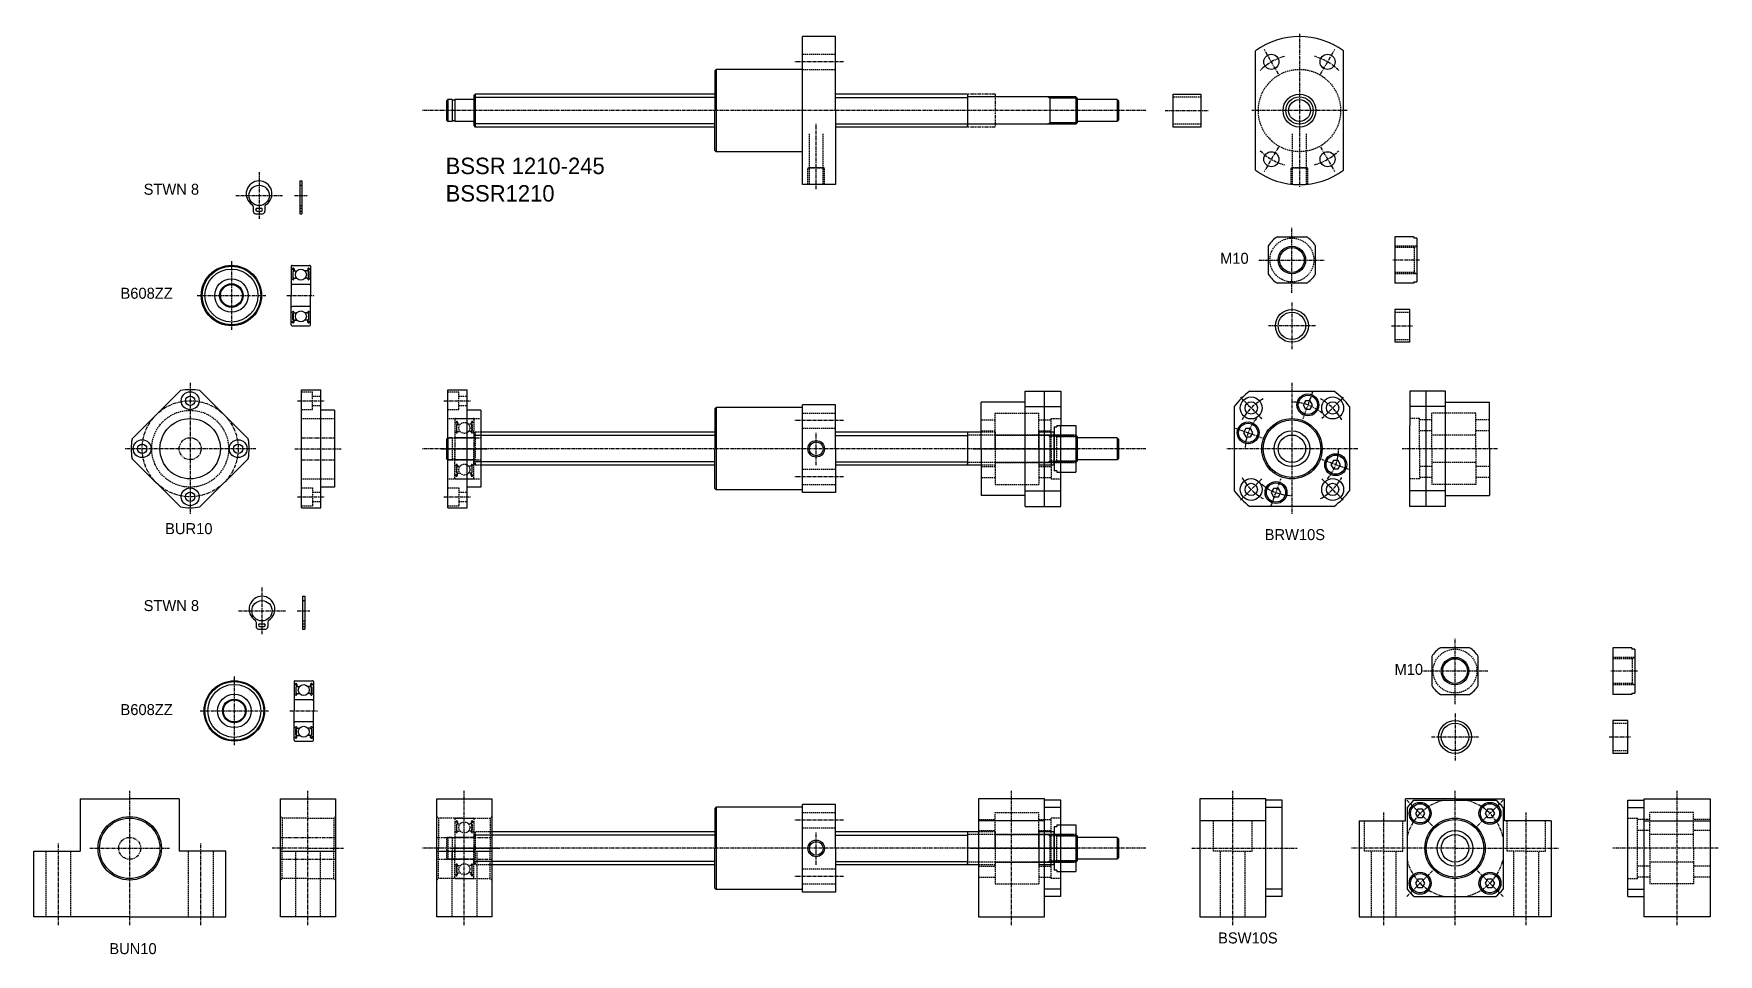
# Model space of a CAD drawing. Extents: x -131 to 484, y -252 to 84.
import ezdxf

# ---------------------------------------------------------------- set-up
doc = ezdxf.new("R2010")
doc.units = 0
for name, pattern in [('CENTER', [2, 1.25, -0.25, 0.25, -0.25]), ('DASHED', [0.75, 0.5, -0.25]), ('PHANTOM', [2.5, 1.25, -0.25, 0.25, -0.25, 0.25, -0.25])]:
    doc.linetypes.add(name, pattern=pattern)
doc.layers.get('0').update_dxf_attribs({"linetype": 'CONTINUOUS'})
doc.layers.add('CENTER', color=1, linetype='CENTER')

# ---------------------------------------------------------------- blocks, each defined once
blk = doc.blocks.new('BSSR1210')
at = {"color": 7, "linetype": 'CONTINUOUS'}
for p, q in [((-12, -27), (-12, 27)), ((0, 27), (-12, 27)), ((0, 0), (0, 27)), ((-43.5, 15), (-44, 14.5)), ((-44, 14.5), (-44, 0)), ((-12, 15), (-43.5, 15)), ((-43.5, 15), (-43.5, -15)), ((-141.3, 4), (-141.8, 3.5)), ((-141.8, 3.5), (-141.8, -3.5)), ((-141.3, 4), (-141.3, -4)), ((-139.7, 4), (-141.3, 4)), ((-139.7, 4), (-139.7, -4)), ((-138.8, 3.8), (-139.7, 3.8)), ((-138.8, 4), (-138.8, -4)), ((-131.99, 4), (-138.8, 4)), ((-131.8, 5.5), (-131.3, 6)), ((-131.8, 5.5), (-131.8, -5.5)), ((-78.8, 6), (-131.3, 6)), ((-131.3, 6), (-131.3, -6)), ((-44, 6), (-78.8, 6)), ((-44, -14.5), (-44, 0)), ((48.2, 6), (0, 6)), ((0, 0), (0, -27)), ((48.2, 6), (48.2, -6)), ((87.7, 5), (48.39, 5)), ((86.7, 5), (71.44, 5)), ((78.2, 5), (78.2, -5)), ((87.7, 5), (87.7, -5)), ((88.2, 4.5), (87.7, 5)), ((88.2, 4.5), (88.2, -4.5)), ((102.7, 4), (88.2, 4)), ((102.7, 4), (102.7, -4)), ((103.2, 3.5), (102.7, 4)), ((103.2, 3.5), (103.2, -3.5)), ((-141.3, -4), (-141.8, -3.5)), ((-139.7, -4), (-141.3, -4)), ((-138.8, -3.8), (-139.7, -3.8)), ((-132, -4), (-138.8, -4)), ((-131.8, -5.5), (-131.3, -6)), ((-78.8, -6), (-131.3, -6)), ((-44, -6), (-78.8, -6)), ((48.2, -6), (0, -6)), ((87.7, -5), (48.4, -5)), ((86.7, -5), (71.44, -5)), ((88.2, -4.5), (87.7, -5)), ((102.7, -4), (88.2, -4)), ((103.2, -3.5), (102.7, -4)), ((-43.5, -15), (-44, -14.5)), ((-12, -15), (-43.5, -15)), ((0, -27), (-12, -27))]:
    blk.add_line(p, q, dxfattribs=at)
at = {"color": 3, "linetype": 'DASHED'}
for p, q in [((-12, 20.5), (0, 20.5)), ((-12, 15), (0, 15)), ((-9.5, -27), (-9.5, -8.5)), ((-4.5, -27), (-4.5, -8.5)), ((-10, -21), (-9.5, -20.71)), ((-10, -27), (-10, -21)), ((-4, -21), (-10, -21)), ((-9.5, -20.71), (-4.5, -20.71)), ((-4, -21), (-4.5, -20.71)), ((-4, -27), (-4, -21))]:
    blk.add_line(p, q, dxfattribs=at)
at = {"color": 3, "linetype": 'CONTINUOUS'}
for p, q in [((-44, 4.8), (-131.8, 4.8)), ((0, 4.8), (48.2, 4.8)), ((78.2, 4.5), (77.33, 5)), ((88.2, 4.5), (78.2, 4.5)), ((-44, -4.8), (-131.8, -4.8)), ((0, -4.8), (48.2, -4.8)), ((77.33, -5), (78.2, -4.5)), ((88.2, -4.5), (78.2, -4.5))]:
    blk.add_line(p, q, dxfattribs=at)
at = {"color": 3, "linetype": 'PHANTOM'}
for p, q in [((58.2, 6), (48.2, 6)), ((58.2, 6), (58.2, -6)), ((58.2, -6), (48.2, -6))]:
    blk.add_line(p, q, dxfattribs=at)
at = {"color": 7, "linetype": 'CONTINUOUS'}
for centre, start, end in [((-132, 4.2), 270, 0), ((48.4, 5.2), 180, 270), ((-132, -4.2), 0, 90), ((48.4, -5.2), 90, 180)]:
    blk.add_arc(centre, 0.2, start, end, dxfattribs=at)
blk.add_point((48.2, -5.5), dxfattribs=at)
at = {"layer": 'CENTER', "color": 1, "linetype": 'CENTER'}
for p, q in [((3, 17.75), (-15, 17.75)), ((113.2, 0), (-150.8, 0)), ((-7, -28.61), (-7, -4.85))]:
    blk.add_line(p, q, dxfattribs=at)
blk = doc.blocks.new('BUN10-H')
at = {"color": 7, "linetype": 'CONTINUOUS'}
for p, q in [((-18, 0), (0, 0)), ((-18, 0), (-18, -19)), ((18, 0), (0, 0)), ((18, 0), (18, -19)), ((-35, -43), (-35, -19)), ((35, -43), (35, -19)), ((0, -43), (-35, -43)), ((0, -43), (35, -43))]:
    blk.add_line(p, q, dxfattribs=at)
at = {"color": 3, "linetype": 'DASHED'}
for p, q in [((-30.5, -43), (-30.5, -19)), ((-21.5, -43), (-21.5, -19)), ((21.5, -43), (21.5, -19)), ((30.5, -43), (30.5, -19))]:
    blk.add_line(p, q, dxfattribs=at)
at = {"color": 7, "linetype": 'CONTINUOUS'}
for points in [[(-35, -19), (-18, -19)], [(35, -19), (18, -19)]]:
    blk.add_lwpolyline(points, dxfattribs=at)
for radius in [11.55, 11]:
    blk.add_circle((0, -18), radius, dxfattribs=at)
at = {"color": 3, "linetype": 'PHANTOM'}
blk.add_circle((0, -18), 4, dxfattribs=at)
at = {"layer": 'CENTER', "color": 1, "linetype": 'CENTER'}
for p, q in [((0, -46), (0, 3)), ((-26, -46), (-26, -16)), ((-14.55, -18), (14.55, -18)), ((26, -46), (26, -16))]:
    blk.add_line(p, q, dxfattribs=at)
blk = doc.blocks.new('BUN10-V')
at = {"color": 7, "linetype": 'CONTINUOUS'}
for p, q in [((-20, -25), (-20, 18)), ((-20, 18), (0, 18)), ((0, 18), (0, -25)), ((-20, -1), (0, -1)), ((0, -25), (-20, -25))]:
    blk.add_line(p, q, dxfattribs=at)
at = {"color": 3, "linetype": 'DASHED'}
for p, q in [((-20, 11.55), (-19.45, 11)), ((-19.45, 11), (-19.45, 0)), ((-10, 11), (-19.45, 11)), ((-10, 11), (-0.55, 11)), ((0, 11.55), (-0.55, 11)), ((-0.55, 11), (-0.55, 0)), ((-19.45, -11), (-19.45, 0)), ((-0.55, -11), (-0.55, 0)), ((-14.5, -1), (-14.5, -25)), ((-5.5, -1), (-5.5, -25)), ((-20, -11.55), (-19.45, -11)), ((-10, -11), (-19.45, -11)), ((-10, -11), (-0.55, -11)), ((0, -11.55), (-0.55, -11))]:
    blk.add_line(p, q, dxfattribs=at)
at = {"color": 3, "linetype": 'PHANTOM'}
for p, q in [((-20, 4), (0, 4)), ((-20, -4), (0, -4))]:
    blk.add_line(p, q, dxfattribs=at)
at = {"layer": 'CENTER', "color": 1, "linetype": 'CENTER'}
for p, q in [((-10, -28), (-10, 21)), ((-10, 0), (-23, 0)), ((-10, 0), (3, 0))]:
    blk.add_line(p, q, dxfattribs=at)
blk = doc.blocks.new('BUR10-H')
at = {"color": 7, "linetype": 'CONTINUOUS'}
for p, q in [((-21.21, 3.54), (-3.54, 21.21)), ((21.21, 3.54), (3.54, 21.21)), ((-3.54, -21.21), (-21.21, -3.54)), ((3.54, -21.21), (21.21, -3.54))]:
    blk.add_line(p, q, dxfattribs=at)
for centre, radius in [((0, 17.5), 3.25), ((0, 17.5), 1.7), ((0, 0), 11), ((-17.5, 0), 3.25), ((-17.5, 0), 1.7), ((17.5, 0), 3.25), ((17.5, 0), 1.7), ((0, -17.5), 3.25), ((0, -17.5), 1.7)]:
    blk.add_circle(centre, radius, dxfattribs=at)
at = {"color": 3, "linetype": 'DASHED'}
blk.add_circle((0, 0), 14, dxfattribs=at)
at = {"color": 3, "linetype": 'PHANTOM'}
blk.add_circle((0, 0), 4, dxfattribs=at)
at = {"color": 7, "linetype": 'CONTINUOUS'}
for start, end in [(80.51598, 99.48402), (170.51598, 189.48402), (350.51598, 9.48402), (260.51598, 279.48402)]:
    blk.add_arc((0, 0), 21.5, start, end, dxfattribs=at)
at = {"layer": 'CENTER'}
blk.add_line((0, 24), (0, -24), dxfattribs=at)
at = {"layer": 'CENTER', "linetype": 'CENTER'}
blk.add_line((24, 0), (-24, 0), dxfattribs=at)
blk.add_circle((0, 0), 17.5, dxfattribs=at)
blk = doc.blocks.new('BUR10-V')
at = {"color": 7, "linetype": 'CONTINUOUS'}
for p, q in [((-12, -21.5), (-12, 21.5)), ((-12, 21.5), (-5, 21.5)), ((-5, -21.5), (-5, 21.5)), ((0, 14), (-5, 14)), ((0, 14), (0, -14)), ((0, -14), (-5, -14)), ((-12, -21.5), (-5, -21.5))]:
    blk.add_line(p, q, dxfattribs=at)
at = {"color": 3, "linetype": 'DASHED'}
for p, q in [((-12, 20.75), (-8, 20.75)), ((-8, 14.25), (-8, 20.75)), ((-8, 19.2), (-5, 19.2)), ((-12, 14.25), (-8, 14.25)), ((-8, 15.8), (-5, 15.8)), ((-11.7, 11), (-0.3, 11)), ((-11.7, -11), (-0.3, -11)), ((-12, -14.25), (-8, -14.25)), ((-8, -14.25), (-8, -20.75)), ((-8, -15.8), (-5, -15.8)), ((-12, -20.75), (-8, -20.75)), ((-8, -19.2), (-5, -19.2))]:
    blk.add_line(p, q, dxfattribs=at)
at = {"color": 3, "linetype": 'PHANTOM'}
for p, q in [((-12, 4), (0, 4)), ((-12, -4), (0, -4))]:
    blk.add_line(p, q, dxfattribs=at)
at = {"layer": 'CENTER', "linetype": 'CENTER'}
for p, q in [((-13.5, 17.5), (-3.5, 17.5)), ((-14.5, 0), (2.5, 0)), ((-13.5, -17.5), (-3.5, -17.5))]:
    blk.add_line(p, q, dxfattribs=at)
blk = doc.blocks.new('BSW10S-H')
at = {"color": 7, "linetype": 'CONTINUOUS'}
for p, q in [((0, 43), (-18, 43)), ((-18, 35), (-18, 43)), ((0, 43), (18, 43)), ((18, 35), (18, 43)), ((-17.5, 39.92), (-17.5, 10.08)), ((-14.92, 42.5), (14.92, 42.5)), ((17.5, 39.92), (17.5, 10.08)), ((-35, 35), (-35, 0)), ((-35, 35), (-18, 35)), ((35, 35), (18, 35)), ((35, 35), (35, 0)), ((-14.92, 7.5), (14.92, 7.5)), ((-35, 0), (0, 0)), ((35, 0), (0, 0))]:
    blk.add_line(p, q, dxfattribs=at)
at = {"color": 3, "linetype": 'DASHED'}
for p, q in [((-33, 24), (-33, 35)), ((-19, 24), (-19, 35)), ((19, 24), (19, 35)), ((33, 24), (33, 35)), ((-26, 24), (-33, 24)), ((-30.5, 0), (-30.5, 24)), ((-26, 24), (-19, 24)), ((-21.5, 0), (-21.5, 24)), ((26, 24), (19, 24)), ((21.5, 0), (21.5, 24)), ((26, 24), (33, 24)), ((30.5, 0), (30.5, 24))]:
    blk.add_line(p, q, dxfattribs=at)
for points in [[(-13.59, 39.23), (-14.46, 37.73), (-13.59, 36.23), (-11.86, 36.23), (-11, 37.73), (-11.86, 39.23)], [(11.86, 39.23), (11, 37.73), (11.86, 36.23), (13.59, 36.23), (14.46, 37.73), (13.59, 39.23)], [(-13.59, 13.77), (-14.46, 12.27), (-13.59, 10.77), (-11.86, 10.77), (-11, 12.27), (-11.86, 13.77)], [(11.86, 13.77), (11, 12.27), (11.86, 10.77), (13.59, 10.77), (14.46, 12.27), (13.59, 13.77)]]:
    blk.add_lwpolyline(points, close=True)
at = {"color": 7, "linetype": 'CONTINUOUS'}
for centre, radius in [((-12.73, 37.73), 4), ((-12.73, 37.73), 3.5), ((12.73, 37.73), 4), ((12.73, 37.73), 3.5), ((0, 25), 11), ((0, 25), 6.5), ((0, 25), 5), ((-12.73, 12.27), 4), ((-12.73, 12.27), 3.5), ((12.73, 12.27), 4), ((12.73, 12.27), 3.5)]:
    blk.add_circle(centre, radius, dxfattribs=at)
blk.add_circle((0, 25), 10.5)
for start, end in [(130.45908, 139.54092), (40.45908, 49.54092), (220.45908, 229.54092), (310.45908, 319.54092)]:
    blk.add_arc((0, 25), 23, start, end, dxfattribs=at)
at = {"layer": 'CENTER', "color": 1, "linetype": 'CENTER'}
for p, q in [((0, -3), (0, 46)), ((-26, -3), (-26, 38)), ((-17.55, 42.55), (-7.9, 32.9)), ((17.55, 42.55), (7.9, 32.9)), ((26, -3), (26, 38)), ((0, 25), (-38, 25)), ((0, 25), (38, 25)), ((-17.55, 7.45), (-7.9, 17.1)), ((17.55, 7.45), (7.9, 17.1))]:
    blk.add_line(p, q, dxfattribs=at)
for start, end in [(103.5362, 166.4638), (13.5362, 76.4638), (193.5362, 256.4638), (283.5362, 346.4638)]:
    blk.add_arc((0, 25), 18, start, end, dxfattribs=at)
blk = doc.blocks.new('BSW10S-V')
at = {"color": 7, "linetype": 'CONTINUOUS'}
for p, q in [((-30, -17.5), (-30, 17.5)), ((-30, 17.5), (-24, 17.5)), ((-30, 14.92), (-24, 14.92)), ((-24, 18), (0, 18)), ((-24, 17.15), (-24, 18)), ((-24, -17.15), (-24, 17.15)), ((0, 18), (0, -25)), ((-24, 10), (0, 10)), ((-30, -14.92), (-24, -14.92)), ((-30, -17.5), (-24, -17.5)), ((-24, -25), (-24, -17.15)), ((0, -25), (-24, -25))]:
    blk.add_line(p, q, dxfattribs=at)
at = {"color": 3, "linetype": 'DASHED'}
for p, q in [((-6, 13), (-22, 13)), ((-22, 0), (-22, 13)), ((-6, 0), (-6, 13)), ((-30, 11), (-26.5, 11)), ((-26.5, -11), (-26.5, 11)), ((-22, 10.5), (-26.5, 10.5)), ((-22, 6.5), (-26.5, 6.5)), ((0, 10.5), (-6, 10.5)), ((0, 6.5), (-6, 6.5)), ((-6, 5), (-22, 5)), ((-22, 0), (-22, -13)), ((-6, 0), (-6, -13)), ((-6, -5), (-22, -5)), ((-30, -11), (-26.5, -11)), ((-22, -6.5), (-26.5, -6.5)), ((-22, -10.5), (-26.5, -10.5)), ((0, -6.5), (-6, -6.5)), ((0, -10.5), (-6, -10.5)), ((-6, -13), (-22, -13))]:
    blk.add_line(p, q, dxfattribs=at)
at = {"layer": 'CENTER', "color": 1, "linetype": 'CENTER'}
for p, q in [((-12, -28), (-12, 21)), ((3, 0), (-35.5, 0))]:
    blk.add_line(p, q, dxfattribs=at)
blk = doc.blocks.new('M10NAT-V')
at = {"color": 7, "linetype": 'CONTINUOUS'}
for p, q in [((7, 8.5), (0, 8.5)), ((0, 8.5), (0, -8.5)), ((7, 8.5), (7, 8)), ((8, 8), (7, 8)), ((8, 8), (8, -8)), ((7, -8.5), (0, -8.5)), ((7, -8), (7, -8.5)), ((7, -8), (8, -8))]:
    blk.add_line(p, q, dxfattribs=at)
at = {"color": 3, "linetype": 'DASHED'}
for p, q in [((8, 5), (0, 5)), ((7.13, 4.5), (0, 4.5)), ((7.13, 4.5), (8, 5)), ((7.13, 4.5), (7.13, -4.5)), ((7.13, -4.5), (0, -4.5)), ((8, -5), (0, -5)), ((7.13, -4.5), (8, -5))]:
    blk.add_line(p, q, dxfattribs=at)
at = {"layer": 'CENTER', "color": 1, "linetype": 'CENTER'}
blk.add_line((9, 0), (-1, 0), dxfattribs=at)
blk = doc.blocks.new('BRW10S-V')
at = {"color": 7, "linetype": 'CONTINUOUS'}
for p, q in [((-29, 21), (-29, 8.5)), ((-16, 21), (-29, 21)), ((-23, -21), (-23, 21)), ((-16, -21), (-16, 21)), ((-16, 15.33), (-29, 15.33)), ((-16, 17), (0, 17)), ((0, 0), (0, 17)), ((-29, -8.5), (-29, 8.5)), ((0, 0), (0, -17)), ((-29, -21), (-29, -8.5)), ((-16, -15.33), (-29, -15.33)), ((-16, -17), (0, -17)), ((-16, -21), (-29, -21))]:
    blk.add_line(p, q, dxfattribs=at)
at = {"color": 3, "linetype": 'DASHED'}
for p, q in [((-5, 13), (-21, 13)), ((-21, 0), (-21, 13)), ((-5, 0), (-5, 13)), ((-25.5, 11), (-29, 11)), ((-25.5, 0), (-25.5, 11)), ((-21, 10.5), (-25.5, 10.5)), ((-21, 6.5), (-25.5, 6.5)), ((0, 10.5), (-5, 10.5)), ((0, 6.5), (-5, 6.5)), ((-25.5, 0), (-25.5, -11)), ((-5, 5), (-21, 5)), ((-21, 0), (-21, -13)), ((-5, 0), (-5, -13)), ((-5, -5), (-21, -5)), ((-25.5, -11), (-29, -11)), ((-21, -6.5), (-25.5, -6.5)), ((-21, -10.5), (-25.5, -10.5)), ((0, -6.5), (-5, -6.5)), ((0, -10.5), (-5, -10.5)), ((-5, -13), (-21, -13))]:
    blk.add_line(p, q, dxfattribs=at)
at = {"layer": 'CENTER', "color": 1, "linetype": 'CENTER'}
blk.add_line((3, 0), (-31.85, 0), dxfattribs=at)
blk = doc.blocks.new('BRW10S-H')
at = {"color": 7, "linetype": 'CONTINUOUS'}
for p, q in [((-15.33, 21), (15.33, 21)), ((-21, 15.33), (-21, -15.33)), ((21, 15.33), (21, -15.33)), ((15.33, -21), (-15.33, -21))]:
    blk.add_line(p, q, dxfattribs=at)
for points in [[(4.95, 17.47), (4.08, 15.97), (4.95, 14.47), (6.68, 14.47), (7.55, 15.97), (6.68, 17.47)], [(-16.84, 7.31), (-17.71, 5.81), (-16.84, 4.31), (-15.11, 4.31), (-14.24, 5.81), (-15.11, 7.31)], [(15.11, -4.31), (14.24, -5.81), (15.11, -7.31), (16.84, -7.31), (17.71, -5.81), (16.84, -4.31)], [(-6.68, -14.47), (-7.55, -15.97), (-6.68, -17.47), (-4.95, -17.47), (-4.08, -15.97), (-4.95, -14.47)]]:
    blk.add_lwpolyline(points, close=True)
for centre, radius in [((-14.85, 14.85), 4), ((5.81, 15.97), 4), ((14.85, 14.85), 4), ((-14.85, 14.85), 2.25), ((14.85, 14.85), 2.25), ((-15.97, 5.81), 4), ((0, 0), 6.5), ((0, 0), 5), ((15.97, -5.81), 4), ((-14.85, -14.85), 4), ((-5.81, -15.97), 4), ((14.85, -14.85), 4), ((-14.85, -14.85), 2.25), ((14.85, -14.85), 2.25)]:
    blk.add_circle(centre, radius, dxfattribs=at)
for centre, radius in [((5.81, 15.97), 3.5), ((-15.97, 5.81), 3.5), ((0, 0), 11), ((0, 0), 10.5), ((15.97, -5.81), 3.5), ((-5.81, -15.97), 3.5)]:
    blk.add_circle(centre, radius)
for start, end in [(126.12893, 143.87107), (36.12893, 53.87107), (216.12893, 233.87107), (306.12893, 323.87107)]:
    blk.add_arc((0, 0), 26, start, end, dxfattribs=at)
at = {"layer": 'CENTER', "color": 1, "linetype": 'CENTER'}
for p, q in [((-18.74, 18.74), (-10.96, 10.96)), ((0, 24), (0, -24)), ((7.54, 20.72), (3.95, 10.85)), ((18.74, 18.74), (10.96, 10.96)), ((-20.72, 7.54), (-10.85, 3.95)), ((24, 0), (-24, 0)), ((20.72, -7.54), (10.85, -3.95)), ((-18.74, -18.74), (-10.96, -10.96)), ((-7.54, -20.72), (-3.95, -10.85)), ((18.74, -18.74), (10.96, -10.96))]:
    blk.add_line(p, q, dxfattribs=at)
for start, end in [(119.95074, 150.04926), (29.95074, 60.04926), (209.95074, 240.04926), (299.95074, 330.04926)]:
    blk.add_arc((0, 0), 21, start, end, dxfattribs=at)
at = {"layer": 'CENTER'}
for start, end in [(49.6715, 90.3285), (139.6715, 180.3285), (319.6715, 0.3285), (229.6715, 270.3285)]:
    blk.add_arc((0, 0), 17, start, end, dxfattribs=at)
blk = doc.blocks.new('SP10S')
at = {"color": 7, "linetype": 'CONTINUOUS'}
for p, q in [((0, 6), (0, -6)), ((5.5, 6), (0, 6)), ((5.5, -6), (5.5, 6)), ((5.5, -6), (0, -6))]:
    blk.add_line(p, q, dxfattribs=at)
at = {"color": 3, "linetype": 'DASHED'}
for p, q in [((0, 5), (5.5, 5)), ((0, -5), (5.5, -5))]:
    blk.add_line(p, q, dxfattribs=at)
at = {"layer": 'CENTER', "color": 1, "linetype": 'CENTER'}
blk.add_line((-1.25, 0), (6.75, 0), dxfattribs=at)
blk = doc.blocks.new('B608ZZ')
at = {"color": 3, "linetype": 'DASHED'}
for p, q in [((0, 10.7), (0, 0)), ((0, 9.75), (0.1, 9.65)), ((0.1, 9.65), (0.33, 9.65)), ((0.3, 11), (6.7, 11)), ((0.33, 9.65), (0.44, 9.83)), ((0.38, 9.47), (0.5, 9.4)), ((0.45, 9.58), (0.56, 9.77)), ((0.56, 9.52), (0.45, 9.58)), ((0.5, 9.4), (0.56, 9.52)), ((0.87, 8.95), (0.6, 8.68)), ((0.6, 8.68), (0.6, 6.5)), ((1, 8.89), (0.73, 8.63)), ((0.73, 6.5), (0.73, 8.63)), ((0.93, 6.5), (0.73, 6.5)), ((0.73, 6.36), (0.93, 6.36)), ((0.87, 9.68), (0.87, 8.95)), ((0.93, 6.36), (0.93, 6.5)), ((0.93, 5.92), (1.04, 6.21)), ((1, 9.68), (1, 8.89)), ((1, 9.05), (1.1, 8.95)), ((1.04, 6.21), (1.14, 6.3)), ((1.1, 8.95), (2.02, 8.95)), ((1.14, 6.3), (1.98, 6.3)), ((5.9, 8.95), (4.98, 8.95)), ((5.86, 6.3), (5.02, 6.3)), ((5.96, 6.21), (5.86, 6.3)), ((6, 9.05), (5.9, 8.95)), ((6.07, 5.92), (5.96, 6.21)), ((6, 9.68), (6, 8.89)), ((6, 8.89), (6.27, 8.63)), ((6.07, 6.5), (6.27, 6.5)), ((6.07, 6.36), (6.07, 6.5)), ((6.27, 6.36), (6.07, 6.36)), ((6.13, 9.68), (6.13, 8.95)), ((6.13, 8.95), (6.4, 8.68)), ((6.27, 6.5), (6.27, 8.63)), ((6.4, 8.68), (6.4, 6.5)), ((6.55, 9.58), (6.44, 9.77)), ((6.44, 9.52), (6.55, 9.58)), ((6.5, 9.4), (6.44, 9.52)), ((6.62, 9.47), (6.5, 9.4)), ((6.67, 9.65), (6.56, 9.83)), ((6.9, 9.65), (6.67, 9.65)), ((7, 9.75), (6.9, 9.65)), ((7, 10.7), (7, 0)), ((0, 6), (0.1, 6.1)), ((0, -10.7), (0, 0)), ((0.1, 6.1), (0.33, 6.1)), ((6.7, 4), (0.3, 4)), ((0.33, 6.1), (0.55, 5.84)), ((6.67, 6.1), (6.45, 5.84)), ((6.9, 6.1), (6.67, 6.1)), ((7, 6), (6.9, 6.1)), ((7, -10.7), (7, 0)), ((0, -6), (0.1, -6.1)), ((0.1, -6.1), (0.33, -6.1)), ((6.7, -4), (0.3, -4)), ((0.33, -6.1), (0.55, -5.84)), ((0.93, -5.92), (1.04, -6.21)), ((6.07, -5.92), (5.96, -6.21)), ((6.67, -6.1), (6.45, -5.84)), ((6.9, -6.1), (6.67, -6.1)), ((7, -6), (6.9, -6.1)), ((7, -5.35), (7, -5.35)), ((0, -9.75), (0.1, -9.65)), ((0.1, -9.65), (0.33, -9.65)), ((0.3, -11), (6.7, -11)), ((0.33, -9.65), (0.44, -9.83)), ((0.38, -9.47), (0.5, -9.4)), ((0.56, -9.52), (0.45, -9.58)), ((0.45, -9.58), (0.56, -9.77)), ((0.5, -9.4), (0.56, -9.52)), ((0.6, -8.68), (0.6, -6.5)), ((0.87, -8.95), (0.6, -8.68)), ((0.73, -6.36), (0.93, -6.36)), ((0.73, -6.5), (0.73, -8.63)), ((0.93, -6.5), (0.73, -6.5)), ((1, -8.89), (0.73, -8.63)), ((0.87, -9.68), (0.87, -8.95)), ((0.93, -6.36), (0.93, -6.5)), ((1, -9.68), (1, -8.89)), ((1, -9.05), (1.1, -8.95)), ((1.04, -6.21), (1.14, -6.3)), ((1.1, -8.95), (2.02, -8.95)), ((1.14, -6.3), (1.98, -6.3)), ((5.9, -8.95), (4.98, -8.95)), ((5.86, -6.3), (5.02, -6.3)), ((5.96, -6.21), (5.86, -6.3)), ((6, -9.05), (5.9, -8.95)), ((6, -8.89), (6.27, -8.63)), ((6, -9.68), (6, -8.89)), ((6.27, -6.36), (6.07, -6.36)), ((6.07, -6.36), (6.07, -6.5)), ((6.07, -6.5), (6.27, -6.5)), ((6.13, -8.95), (6.4, -8.68)), ((6.13, -9.68), (6.13, -8.95)), ((6.27, -6.5), (6.27, -8.63)), ((6.4, -8.68), (6.4, -6.5)), ((6.5, -9.4), (6.44, -9.52)), ((6.44, -9.52), (6.55, -9.58)), ((6.55, -9.58), (6.44, -9.77)), ((6.62, -9.47), (6.5, -9.4)), ((6.67, -9.65), (6.56, -9.83)), ((6.9, -9.65), (6.67, -9.65)), ((7, -9.75), (6.9, -9.65)), ((7, -8.03), (7, -8.02))]:
    blk.add_line(p, q, dxfattribs=at)
for centre in [(3.5, 7.6), (3.5, -7.6)]:
    blk.add_circle(centre, 2, dxfattribs=at)
for centre, radius, start, end in [((0.3, 10.7), 0.3, 90, 180), ((0.45, 9.58), 0.133, 149.9969, 240.00125), ((0.7, 9.68), 0.299, 0, 150.00017), ((0.7, 9.68), 0.166, 0, 150.00436), ((0.73, 6.5), 0.133, 180.00005, 270.00003), ((6.3, 9.68), 0.299, 29.99983, 180), ((6.3, 9.68), 0.166, 29.99564, 180), ((6.27, 6.5), 0.133, 269.99997, 359.99995), ((6.55, 9.58), 0.133, 299.99875, 30.0031), ((6.7, 10.7), 0.3, 0, 90), ((0.3, 4.3), 0.3, 180, 270), ((0.72, 5.98), 0.224, 220.00096, 343.1517), ((6.28, 5.98), 0.224, 196.8483, 319.99904), ((6.7, 4.3), 0.3, 270, 0), ((0.3, -4.3), 0.3, 90, 180), ((0.72, -5.98), 0.224, 16.8483, 139.99904), ((6.28, -5.98), 0.224, 40.00096, 163.1517), ((6.7, -4.3), 0.3, 0, 90), ((0.3, -10.7), 0.3, 180, 270), ((0.45, -9.58), 0.133, 119.99875, 210.0031), ((0.7, -9.68), 0.299, 209.99983, 0), ((0.7, -9.68), 0.166, 209.99564, 0), ((0.73, -6.5), 0.133, 89.99997, 179.99995), ((6.3, -9.68), 0.299, 180, 330.00017), ((6.3, -9.68), 0.166, 180, 330.00436), ((6.27, -6.5), 0.133, 0.00005, 90.00003), ((6.55, -9.58), 0.133, 329.9969, 60.00125), ((6.7, -10.7), 0.3, 270, 0)]:
    blk.add_arc(centre, radius, start, end, dxfattribs=at)
at = {"layer": 'CENTER', "color": 1, "linetype": 'CENTER'}
blk.add_line((-1.56, 0), (8.49, 0), dxfattribs=at)
blk = doc.blocks.new('BSSR1210-2')
at = {"color": 7, "linetype": 'CONTINUOUS'}
for p, q in [((-43.5, 15), (-44, 14.5)), ((-44, 14.5), (-44, 0)), ((-12, 15), (-43.5, 15)), ((-43.5, 15), (-43.5, -15)), ((-12, -16), (-12, 16)), ((0, 16), (-12, 16)), ((0, 0), (0, 16)), ((-141.3, 4), (-141.8, 3.5)), ((-141.8, 3.5), (-141.8, -3.5)), ((-141.3, 4), (-141.3, -4)), ((-78.8, 6), (-129.3, 6)), ((-44, 6), (-78.8, 6)), ((-44, -14.5), (-44, 0)), ((48.2, 6), (0, 6)), ((0, 0), (0, -16)), ((48.2, 6), (48.2, -6)), ((53.2, 6), (48.2, 6)), ((87.7, 5), (87.7, -5)), ((88.2, 4.5), (87.7, 5)), ((88.2, 4.5), (88.2, -4.5)), ((102.7, 4), (88.2, 4)), ((102.7, 4), (102.7, -4)), ((103.2, 3.5), (102.7, 4)), ((103.2, 3.5), (103.2, -3.5)), ((-141.3, -4), (-141.8, -3.5)), ((-78.8, -6), (-129.3, -6)), ((-44, -6), (-78.8, -6)), ((48.2, -6), (0, -6)), ((53.2, -6), (48.2, -6)), ((88.2, -4.5), (87.7, -5)), ((102.7, -4), (88.2, -4)), ((103.2, -3.5), (102.7, -4)), ((-43.5, -15), (-44, -14.5)), ((-12, -15), (-43.5, -15)), ((0, -16), (-12, -16))]:
    blk.add_line(p, q, dxfattribs=at)
at = {"color": 3, "linetype": 'DASHED'}
for p, q in [((-12, 13), (0, 13)), ((-12, 7.5), (0, 7.5)), ((-139.7, 4), (-141.3, 4)), ((-139.7, 4), (-139.7, -4)), ((-138.8, 3.8), (-139.7, 3.8)), ((-131.99, 4), (-138.8, 4)), ((-138.8, 4), (-138.8, -4)), ((-131.8, 5.5), (-131.3, 6)), ((-131.8, 5.5), (-131.8, -5.5)), ((-131.3, 6), (-131.3, -6)), ((-129.3, 6), (-131.3, 6)), ((58.2, 5), (48.39, 5)), ((58.2, 6), (53.2, 6)), ((58.2, 6), (58.2, -6)), ((87.7, 5), (58.2, 5)), ((86.7, 5), (71.44, 5)), ((78.2, 4.5), (77.33, 5)), ((78.2, 5), (78.2, -5)), ((88.2, 4.5), (78.2, 4.5)), ((-139.7, -4), (-141.3, -4)), ((-138.8, -3.8), (-139.7, -3.8)), ((-132, -4), (-138.8, -4)), ((-131.8, -5.5), (-131.3, -6)), ((-129.3, -6), (-131.3, -6)), ((58.2, -5), (48.4, -5)), ((58.2, -6), (53.2, -6)), ((87.7, -5), (58.2, -5)), ((86.7, -5), (71.44, -5)), ((77.33, -5), (78.2, -4.5)), ((88.2, -4.5), (78.2, -4.5)), ((-12, -7.5), (0, -7.5)), ((-12, -13), (0, -13))]:
    blk.add_line(p, q, dxfattribs=at)
at = {"color": 3, "linetype": 'CONTINUOUS'}
for p, q in [((-44, 4.8), (-131.8, 4.8)), ((0, 4.8), (48.2, 4.8)), ((-44, -4.8), (-131.8, -4.8)), ((0, -4.8), (48.2, -4.8))]:
    blk.add_line(p, q, dxfattribs=at)
blk.add_circle((-7, -0.04), 3.02, dxfattribs=at)
at = {"color": 7, "linetype": 'CONTINUOUS'}
blk.add_circle((-7, -0.04), 2.5, dxfattribs=at)
at = {"color": 3, "linetype": 'DASHED'}
for centre, start, end in [((-132, 4.2), 270, 0), ((48.4, 5.2), 180, 270), ((-132, -4.2), 0, 90), ((48.4, -5.2), 90, 180)]:
    blk.add_arc(centre, 0.2, start, end, dxfattribs=at)
at = {"color": 7, "linetype": 'CONTINUOUS'}
blk.add_point((48.2, -5.5), dxfattribs=at)
at = {"layer": 'CENTER', "color": 1, "linetype": 'CENTER'}
for p, q in [((3, 10.25), (-15, 10.25)), ((113.2, 0), (-150.8, 0)), ((-7, -5.98), (-7, 5.9)), ((3, -10.25), (-15, -10.25))]:
    blk.add_line(p, q, dxfattribs=at)
blk = doc.blocks.new('BSSR1210-3')
at = {"color": 7, "linetype": 'CONTINUOUS'}
for p, q in [((-43.5, 15), (-44, 14.5)), ((-44, 14.5), (-44, 0)), ((-12, 15), (-43.5, 15)), ((-43.5, 15), (-43.5, -15)), ((-12, -16), (-12, 16)), ((0, 16), (-12, 16)), ((0, 0), (0, 16)), ((-78.8, 6), (-125.3, 6)), ((-44, 6), (-78.8, 6)), ((-44, -14.5), (-44, 0)), ((48.2, 6), (0, 6)), ((0, 0), (0, -16)), ((48.2, 6), (48.2, -6)), ((52.2, 6), (48.2, 6)), ((87.7, 5), (87.7, -5)), ((88.2, 4.5), (87.7, 5)), ((88.2, 4.5), (88.2, -4.5)), ((102.7, 4), (88.2, 4)), ((103.2, 3.5), (102.7, 4)), ((102.7, 4), (102.7, -4)), ((103.2, 3.5), (103.2, -3.5)), ((-78.8, -6), (-125.3, -6)), ((-44, -6), (-78.8, -6)), ((48.2, -6), (0, -6)), ((52.2, -6), (48.2, -6)), ((88.2, -4.5), (87.7, -5)), ((102.7, -4), (88.2, -4)), ((103.2, -3.5), (102.7, -4)), ((-43.5, -15), (-44, -14.5)), ((-12, -15), (-43.5, -15)), ((0, -16), (-12, -16))]:
    blk.add_line(p, q, dxfattribs=at)
at = {"color": 3, "linetype": 'DASHED'}
for p, q in [((-12, 13), (0, 13)), ((-12, 7.5), (0, 7.5)), ((-141.3, 4), (-141.8, 3.5)), ((-141.8, 3.5), (-141.8, -3.5)), ((-139.7, 4), (-141.3, 4)), ((-141.3, 4), (-141.3, -4)), ((-139.7, 4), (-139.7, -4)), ((-138.8, 3.8), (-139.7, 3.8)), ((-131.99, 4), (-138.8, 4)), ((-138.8, 4), (-138.8, -4)), ((-131.8, 5.5), (-131.3, 6)), ((-131.8, 5.5), (-131.8, -5.5)), ((-131.3, 6), (-131.3, -6)), ((-125.3, 6), (-131.3, 6)), ((58.2, 5), (48.39, 5)), ((58.2, 6), (52.2, 6)), ((58.2, 6), (58.2, -6)), ((87.7, 5), (58.2, 5)), ((86.7, 5), (71.44, 5)), ((78.2, 4.5), (77.33, 5)), ((78.2, 5), (78.2, -5)), ((88.2, 4.5), (78.2, 4.5)), ((-141.3, -4), (-141.8, -3.5)), ((-139.7, -4), (-141.3, -4)), ((-138.8, -3.8), (-139.7, -3.8)), ((-132, -4), (-138.8, -4)), ((-131.8, -5.5), (-131.3, -6)), ((-125.3, -6), (-131.3, -6)), ((58.2, -5), (48.4, -5)), ((58.2, -6), (52.2, -6)), ((87.7, -5), (58.2, -5)), ((86.7, -5), (71.44, -5)), ((77.33, -5), (78.2, -4.5)), ((88.2, -4.5), (78.2, -4.5)), ((-12, -7.5), (0, -7.5)), ((-12, -13), (0, -13))]:
    blk.add_line(p, q, dxfattribs=at)
at = {"color": 3, "linetype": 'CONTINUOUS'}
for p, q in [((-44, 4.8), (-131.8, 4.8)), ((0, 4.8), (48.2, 4.8)), ((-44, -4.8), (-131.8, -4.8)), ((0, -4.8), (48.2, -4.8))]:
    blk.add_line(p, q, dxfattribs=at)
blk.add_circle((-7, -0.04), 3.02, dxfattribs=at)
at = {"color": 7, "linetype": 'CONTINUOUS'}
blk.add_circle((-7, -0.04), 2.5, dxfattribs=at)
at = {"color": 3, "linetype": 'DASHED'}
for centre, start, end in [((-132, 4.2), 270, 0), ((48.4, 5.2), 180, 270), ((-132, -4.2), 0, 90), ((48.4, -5.2), 90, 180)]:
    blk.add_arc(centre, 0.2, start, end, dxfattribs=at)
at = {"color": 7, "linetype": 'CONTINUOUS'}
blk.add_point((48.2, -5.5), dxfattribs=at)
at = {"layer": 'CENTER', "color": 1, "linetype": 'CENTER'}
for p, q in [((3, 10.25), (-15, 10.25)), ((113.2, 0), (-150.8, 0)), ((-7, -5.98), (-7, 5.9)), ((3, -10.25), (-15, -10.25))]:
    blk.add_line(p, q, dxfattribs=at)

msp = doc.modelspace()

# ---------------------------------------------------------------- linework, layer by layer
at = {"color": 7, "linetype": 'CONTINUOUS'}
for p, q in [((315, 33.95), (315, 77.45)), ((347, 33.95), (347, 77.45)), ((285, 49.7), (285, 61.7)), ((285, 61.7), (295, 61.7)), ((295, 61.7), (295, 49.7)), ((295, 49.7), (285, 49.7)), ((-33.5, 30.08), (-33.5, 18.08)), ((-33.5, 30.08), (-32.7, 30.08)), ((-32.7, 30.08), (-32.7, 18.08)), ((-50.48, 20.68), (-50.48, 19.08)), ((-49.08, 20.08), (-47.58, 20.08)), ((-49.08, 19.08), (-47.58, 19.08)), ((-48.33, 21.08), (-48.33, 20.08)), ((-48.33, 19.08), (-48.33, 18.08)), ((-46.18, 20.68), (-46.18, 19.08)), ((-49.58, 18.08), (-47.08, 18.08)), ((-33.5, 18.08), (-32.7, 18.08)), ((319.74, -4.03), (319.74, 6.51)), ((322.98, 9.74), (333.51, 9.74)), ((336.74, 6.51), (336.74, -4.03)), ((333.51, -7.26), (322.98, -7.26)), ((-32.45, -121.28), (-32.45, -133.28)), ((-32.45, -121.28), (-31.65, -121.28)), ((-31.65, -121.28), (-31.65, -133.28)), ((-49.43, -130.68), (-49.43, -132.28)), ((-48.53, -133.28), (-46.03, -133.28)), ((-48.03, -131.28), (-46.53, -131.28)), ((-48.03, -132.28), (-46.53, -132.28)), ((-47.28, -130.28), (-47.28, -131.28)), ((-47.28, -132.28), (-47.28, -133.28)), ((-45.13, -130.68), (-45.13, -132.28)), ((-32.45, -133.28), (-31.65, -133.28)), ((392.97, -140.05), (382.44, -140.05)), ((452.21, -140.05), (445.21, -140.05)), ((445.21, -140.05), (445.21, -157.05)), ((452.21, -140.05), (452.21, -140.55)), ((453.21, -140.55), (452.21, -140.55)), ((453.21, -140.55), (453.21, -156.55)), ((379.21, -143.28), (379.21, -153.82)), ((396.21, -153.82), (396.21, -143.28)), ((382.44, -157.05), (392.97, -157.05)), ((452.21, -157.05), (445.21, -157.05)), ((452.21, -156.55), (453.21, -156.55)), ((452.21, -156.55), (452.21, -157.05)), ((450.71, -166.55), (445.21, -166.55)), ((445.21, -166.55), (445.21, -178.55)), ((450.71, -178.55), (450.71, -166.55)), ((450.71, -178.55), (445.21, -178.55)), ((294.71, -195.14), (294.71, -238.14)), ((318.71, -195.14), (294.71, -195.14)), ((318.71, -195.99), (318.71, -195.14)), ((324.71, -195.64), (318.71, -195.64)), ((318.71, -230.29), (318.71, -195.99)), ((324.71, -230.64), (324.71, -195.64)), ((324.71, -198.21), (318.71, -198.21)), ((318.71, -203.14), (294.71, -203.14)), ((324.71, -228.06), (318.71, -228.06)), ((318.71, -238.14), (318.71, -230.29)), ((324.71, -230.64), (318.71, -230.64)), ((294.71, -238.14), (318.71, -238.14))]:
    msp.add_line(p, q, dxfattribs=at)
at = {"color": 3, "linetype": 'DASHED'}
for p, q in [((285, 60.7), (295, 60.7)), ((295, 50.7), (285, 50.7)), ((328.5, 28.82), (328.5, 47.2)), ((333.5, 28.82), (333.5, 47.2)), ((328, 34.7), (328.5, 34.99)), ((328, 28.87), (328, 34.7)), ((334, 34.7), (328, 34.7)), ((328.5, 34.99), (333.5, 34.99)), ((334, 34.7), (333.5, 34.99)), ((334, 28.87), (334, 34.7)), ((-33.5, 28.48), (-32.7, 28.48)), ((-33.5, 21.08), (-32.7, 21.08)), ((-33.5, 20.08), (-32.7, 20.08)), ((-33.5, 19.08), (-32.7, 19.08)), ((-32.45, -122.88), (-31.65, -122.88)), ((-32.45, -130.28), (-31.65, -130.28)), ((-32.45, -131.28), (-31.65, -131.28)), ((-32.45, -132.28), (-31.65, -132.28)), ((453.21, -143.55), (445.21, -143.55)), ((452.34, -144.05), (445.21, -144.05)), ((452.34, -144.05), (453.21, -143.55)), ((452.34, -144.05), (452.34, -153.05)), ((452.34, -153.05), (445.21, -153.05)), ((453.21, -153.55), (445.21, -153.55)), ((452.34, -153.05), (453.21, -153.55)), ((445.21, -167.55), (450.71, -167.55)), ((445.21, -177.55), (450.71, -177.55)), ((299.71, -214.14), (299.71, -203.14)), ((313.71, -214.14), (313.71, -203.14)), ((306.71, -214.14), (299.71, -214.14)), ((302.21, -238.14), (302.21, -214.14)), ((306.71, -214.14), (313.71, -214.14)), ((311.21, -238.14), (311.21, -214.14))]:
    msp.add_line(p, q, dxfattribs=at)
for p, q in [((-36.6, -1.01), (-36.6, -11.71)), ((-36.6, -1.96), (-36.5, -2.06)), ((-36.6, -5.71), (-36.5, -5.61)), ((-36.5, -2.06), (-36.27, -2.06)), ((-36.5, -5.61), (-36.27, -5.61)), ((-36.3, -0.71), (-29.9, -0.71)), ((-36.27, -2.06), (-36.16, -1.88)), ((-36.27, -5.61), (-36.05, -5.87)), ((-36.22, -2.24), (-36.1, -2.31)), ((-36.15, -2.13), (-36.04, -1.94)), ((-36.04, -2.19), (-36.15, -2.13)), ((-36.1, -2.31), (-36.04, -2.19)), ((-35.74, -2.76), (-36, -3.03)), ((-36, -3.03), (-36, -5.21)), ((-35.6, -2.81), (-35.87, -3.08)), ((-35.87, -5.21), (-35.87, -3.08)), ((-35.67, -5.21), (-35.87, -5.21)), ((-35.87, -5.34), (-35.67, -5.34)), ((-35.74, -2.03), (-35.74, -2.76)), ((-35.67, -5.34), (-35.67, -5.21)), ((-35.67, -5.79), (-35.56, -5.5)), ((-35.6, -2.03), (-35.6, -2.81)), ((-35.6, -2.66), (-35.5, -2.76)), ((-35.56, -5.5), (-35.46, -5.41)), ((-35.5, -2.76), (-34.58, -2.76)), ((-35.46, -5.41), (-34.62, -5.41)), ((-30.7, -2.76), (-31.63, -2.76)), ((-30.74, -5.41), (-31.58, -5.41)), ((-30.64, -5.5), (-30.74, -5.41)), ((-30.6, -2.66), (-30.7, -2.76)), ((-30.54, -5.79), (-30.64, -5.5)), ((-30.6, -2.03), (-30.6, -2.81)), ((-30.6, -2.81), (-30.34, -3.08)), ((-30.54, -5.21), (-30.34, -5.21)), ((-30.54, -5.34), (-30.54, -5.21)), ((-30.34, -5.34), (-30.54, -5.34)), ((-30.47, -2.03), (-30.47, -2.76)), ((-30.47, -2.76), (-30.2, -3.03)), ((-30.34, -5.21), (-30.34, -3.08)), ((-30.2, -3.03), (-30.2, -5.21)), ((-30.17, -2.19), (-30.05, -2.13)), ((-30.1, -2.31), (-30.17, -2.19)), ((-30.05, -2.13), (-30.16, -1.94)), ((-29.94, -5.61), (-30.15, -5.87)), ((-29.98, -2.24), (-30.1, -2.31)), ((-29.94, -2.06), (-30.04, -1.88)), ((-29.7, -2.06), (-29.94, -2.06)), ((-29.7, -5.61), (-29.94, -5.61)), ((-29.6, -1.96), (-29.7, -2.06)), ((-29.6, -5.71), (-29.7, -5.61)), ((-29.6, -1.01), (-29.6, -11.71)), ((-36.6, -22.41), (-36.6, -11.71)), ((-29.9, -7.71), (-36.3, -7.71)), ((-29.6, -22.41), (-29.6, -11.71)), ((-36.6, -17.71), (-36.5, -17.81)), ((-36.5, -17.81), (-36.27, -17.81)), ((-29.9, -15.71), (-36.3, -15.71)), ((-36.27, -17.81), (-36.05, -17.55)), ((-36, -20.39), (-36, -18.21)), ((-35.87, -18.07), (-35.67, -18.07)), ((-35.87, -18.21), (-35.87, -20.34)), ((-35.67, -18.21), (-35.87, -18.21)), ((-35.67, -17.63), (-35.56, -17.92)), ((-35.67, -18.07), (-35.67, -18.21)), ((-35.56, -17.92), (-35.46, -18.01)), ((-35.46, -18.01), (-34.62, -18.01)), ((-30.74, -18.01), (-31.58, -18.01)), ((-30.64, -17.92), (-30.74, -18.01)), ((-30.54, -17.63), (-30.64, -17.92)), ((-30.34, -18.07), (-30.54, -18.07)), ((-30.54, -18.07), (-30.54, -18.21)), ((-30.54, -18.21), (-30.34, -18.21)), ((-30.34, -18.21), (-30.34, -20.34)), ((-30.2, -20.39), (-30.2, -18.21)), ((-29.94, -17.81), (-30.15, -17.55)), ((-29.7, -17.81), (-29.94, -17.81)), ((-29.6, -17.71), (-29.7, -17.81)), ((-29.6, -17.06), (-29.6, -17.06)), ((-36.6, -21.46), (-36.5, -21.36)), ((-36.5, -21.36), (-36.27, -21.36)), ((-36.3, -22.71), (-29.9, -22.71)), ((-36.27, -21.36), (-36.16, -21.54)), ((-36.22, -21.18), (-36.1, -21.11)), ((-36.04, -21.23), (-36.15, -21.29)), ((-36.15, -21.29), (-36.04, -21.48)), ((-36.1, -21.11), (-36.04, -21.23)), ((-35.74, -20.66), (-36, -20.39)), ((-35.6, -20.6), (-35.87, -20.34)), ((-35.74, -21.39), (-35.74, -20.66)), ((-35.6, -21.39), (-35.6, -20.6)), ((-35.6, -20.76), (-35.5, -20.66)), ((-35.5, -20.66), (-34.58, -20.66)), ((-30.7, -20.66), (-31.63, -20.66)), ((-30.6, -20.76), (-30.7, -20.66)), ((-30.6, -20.6), (-30.34, -20.34)), ((-30.6, -21.39), (-30.6, -20.6)), ((-30.47, -20.66), (-30.2, -20.39)), ((-30.47, -21.39), (-30.47, -20.66)), ((-30.1, -21.11), (-30.17, -21.23)), ((-30.17, -21.23), (-30.05, -21.29)), ((-30.05, -21.29), (-30.16, -21.48)), ((-29.98, -21.18), (-30.1, -21.11)), ((-29.94, -21.36), (-30.04, -21.54)), ((-29.7, -21.36), (-29.94, -21.36)), ((-29.6, -21.46), (-29.7, -21.36)), ((-29.6, -19.73), (-29.6, -19.73)), ((-35.55, -152.37), (-35.55, -163.07)), ((-35.55, -153.32), (-35.45, -153.42)), ((-35.45, -153.42), (-35.22, -153.42)), ((-35.25, -152.07), (-28.85, -152.07)), ((-35.22, -153.42), (-35.11, -153.24)), ((-35.1, -153.49), (-34.99, -153.3)), ((-34.99, -153.55), (-35.1, -153.49)), ((-35.05, -153.67), (-34.99, -153.55)), ((-34.68, -153.38), (-34.68, -154.12)), ((-34.55, -153.38), (-34.55, -154.17)), ((-29.55, -153.38), (-29.55, -154.17)), ((-29.42, -153.38), (-29.42, -154.12)), ((-29, -153.49), (-29.11, -153.3)), ((-29.11, -153.55), (-29, -153.49)), ((-29.05, -153.67), (-29.11, -153.55)), ((-28.88, -153.42), (-28.99, -153.24)), ((-28.65, -153.42), (-28.88, -153.42)), ((-28.55, -153.32), (-28.65, -153.42)), ((-28.55, -152.37), (-28.55, -163.07)), ((-35.55, -157.07), (-35.45, -156.97)), ((-35.45, -156.97), (-35.22, -156.97)), ((-28.85, -159.07), (-35.25, -159.07)), ((-35.22, -156.97), (-35, -157.23)), ((-35.17, -153.6), (-35.05, -153.67)), ((-34.68, -154.12), (-34.95, -154.39)), ((-34.95, -154.39), (-34.95, -156.57)), ((-34.55, -154.17), (-34.82, -154.44)), ((-34.82, -156.57), (-34.82, -154.44)), ((-34.62, -156.57), (-34.82, -156.57)), ((-34.82, -156.7), (-34.62, -156.7)), ((-34.62, -156.7), (-34.62, -156.57)), ((-34.62, -157.15), (-34.51, -156.86)), ((-34.55, -154.02), (-34.45, -154.12)), ((-34.51, -156.86), (-34.41, -156.77)), ((-34.45, -154.12), (-33.53, -154.12)), ((-34.41, -156.77), (-33.57, -156.77)), ((-29.65, -154.12), (-30.58, -154.12)), ((-29.69, -156.77), (-30.53, -156.77)), ((-29.59, -156.86), (-29.69, -156.77)), ((-29.55, -154.02), (-29.65, -154.12)), ((-29.48, -157.15), (-29.59, -156.86)), ((-29.55, -154.17), (-29.28, -154.44)), ((-29.48, -156.7), (-29.48, -156.57)), ((-29.48, -156.57), (-29.28, -156.57)), ((-29.28, -156.7), (-29.48, -156.7)), ((-29.42, -154.12), (-29.15, -154.39)), ((-29.28, -156.57), (-29.28, -154.44)), ((-29.15, -154.39), (-29.15, -156.57)), ((-28.88, -156.97), (-29.1, -157.23)), ((-28.93, -153.6), (-29.05, -153.67)), ((-28.65, -156.97), (-28.88, -156.97)), ((-28.55, -157.07), (-28.65, -156.97)), ((-35.55, -173.77), (-35.55, -163.07)), ((-28.55, -173.77), (-28.55, -163.07)), ((-35.55, -169.07), (-35.45, -169.17)), ((-35.45, -169.17), (-35.22, -169.17)), ((-28.85, -167.07), (-35.25, -167.07)), ((-35.22, -169.17), (-35, -168.91)), ((-34.95, -171.75), (-34.95, -169.57)), ((-34.68, -172.02), (-34.95, -171.75)), ((-34.82, -169.43), (-34.62, -169.43)), ((-34.82, -169.57), (-34.82, -171.7)), ((-34.62, -169.57), (-34.82, -169.57)), ((-34.55, -171.96), (-34.82, -171.7)), ((-34.62, -168.99), (-34.51, -169.28)), ((-34.62, -169.43), (-34.62, -169.57)), ((-34.55, -172.75), (-34.55, -171.96)), ((-34.51, -169.28), (-34.41, -169.37)), ((-34.41, -169.37), (-33.57, -169.37)), ((-29.69, -169.37), (-30.53, -169.37)), ((-29.59, -169.28), (-29.69, -169.37)), ((-29.48, -168.99), (-29.59, -169.28)), ((-29.55, -171.96), (-29.28, -171.7)), ((-29.55, -172.75), (-29.55, -171.96)), ((-29.48, -169.43), (-29.48, -169.57)), ((-29.28, -169.43), (-29.48, -169.43)), ((-29.48, -169.57), (-29.28, -169.57)), ((-29.42, -172.02), (-29.15, -171.75)), ((-29.28, -169.57), (-29.28, -171.7)), ((-29.15, -171.75), (-29.15, -169.57)), ((-28.88, -169.17), (-29.1, -168.91)), ((-28.65, -169.17), (-28.88, -169.17)), ((-28.55, -169.07), (-28.65, -169.17)), ((-28.55, -168.42), (-28.55, -168.42)), ((-28.55, -171.09), (-28.55, -171.09)), ((-35.55, -172.82), (-35.45, -172.72)), ((-35.45, -172.72), (-35.22, -172.72)), ((-35.25, -174.07), (-28.85, -174.07)), ((-35.22, -172.72), (-35.11, -172.9)), ((-35.17, -172.54), (-35.05, -172.47)), ((-34.99, -172.59), (-35.1, -172.65)), ((-35.1, -172.65), (-34.99, -172.84)), ((-35.05, -172.47), (-34.99, -172.59)), ((-34.68, -172.75), (-34.68, -172.02)), ((-34.55, -172.12), (-34.45, -172.02)), ((-34.45, -172.02), (-33.53, -172.02)), ((-29.65, -172.02), (-30.58, -172.02)), ((-29.55, -172.12), (-29.65, -172.02)), ((-29.42, -172.75), (-29.42, -172.02)), ((-29.05, -172.47), (-29.11, -172.59)), ((-29.11, -172.59), (-29, -172.65)), ((-29, -172.65), (-29.11, -172.84)), ((-28.93, -172.54), (-29.05, -172.47)), ((-28.88, -172.72), (-28.99, -172.9)), ((-28.65, -172.72), (-28.88, -172.72)), ((-28.55, -172.82), (-28.65, -172.72))]:
    msp.add_line(p, q)
at = {"color": 7, "linetype": 'CONTINUOUS'}
for centre, radius in [((320.75, 73.45), 2.75), ((341.25, 73.45), 2.75), ((331, 55.7), 6), ((331, 55.7), 5), ((331, 55.7), 4), ((320.75, 37.95), 2.75), ((341.25, 37.95), 2.75), ((-48.33, 24.78), 3.7), ((328.24, 1.24), 4.5), ((-58.41, -11.71), 11), ((-58.41, -11.71), 10.7), ((-58.41, -11.71), 9.65), ((-58.41, -11.71), 6.1), ((-58.41, -11.71), 4.3), ((-58.41, -11.71), 4), ((328.24, -22.76), 6), ((328.24, -22.76), 5), ((-47.28, -126.58), 3.7), ((387.71, -148.55), 4.5), ((-57.36, -163.07), 11), ((-57.36, -163.07), 10.7), ((-57.36, -163.07), 9.65), ((-57.36, -163.07), 6.1), ((-57.36, -163.07), 4.3), ((-57.36, -163.07), 4), ((387.71, -172.55), 6), ((387.71, -172.55), 5)]:
    msp.add_circle(centre, radius, dxfattribs=at)
at = {"color": 3, "linetype": 'DASHED'}
for centre, radius in [((331, 55.7), 15), ((328.24, 1.24), 8), ((387.71, -148.55), 8)]:
    msp.add_circle(centre, radius, dxfattribs=at)
at = {"color": 3, "linetype": 'CONTINUOUS'}
for centre in [(328.24, 1.24), (387.71, -148.55)]:
    msp.add_circle(centre, 5, dxfattribs=at)
for centre in [(-33.1, -4.11), (-33.1, -19.31), (-32.05, -155.47), (-32.05, -170.67)]:
    msp.add_circle(centre, 2)
at = {"color": 7, "linetype": 'CONTINUOUS'}
for centre, radius, start, end in [((331, 55.7), 27, 53.6588, 126.3412), ((331, 55.7), 27, 233.6588, 306.3412), ((-48.33, 25.37), 4.7, 302.62133, 237.37867), ((-51.38, 20.68), 0.9, 0, 55.09394), ((-49.49, 19.06), 0.99, 179.18971, 264.7847), ((-49.08, 19.58), 0.5, 90, 270), ((-47.58, 19.58), 0.5, 270, 90), ((-47.17, 19.06), 0.99, 275.21529, 0.81028), ((-45.28, 20.68), 0.9, 124.90606, 180.00001), ((328.24, 1.24), 10, 121.78833, 148.21167), ((328.24, 1.24), 10, 31.78833, 58.21167), ((328.24, 1.24), 10, 211.78833, 238.21167), ((328.24, 1.24), 10, 301.78833, 328.21167), ((-47.28, -125.99), 4.7, 302.62133, 237.37867), ((-50.33, -130.68), 0.9, 0, 55.09394), ((-48.44, -132.3), 0.99, 179.18971, 264.7847), ((-48.03, -131.78), 0.5, 90, 270), ((-46.53, -131.78), 0.5, 270, 90), ((-46.12, -132.3), 0.99, 275.21529, 0.81028), ((-44.23, -130.68), 0.9, 124.90606, 180.00001), ((387.71, -148.55), 10, 121.78833, 148.21167), ((387.71, -148.55), 10, 31.78833, 58.21167), ((387.71, -148.55), 10, 211.78833, 238.21167), ((387.71, -148.55), 10, 301.78833, 328.21167)]:
    msp.add_arc(centre, radius, start, end, dxfattribs=at)
for centre, radius, start, end in [((-36.3, -1.01), 0.3, 90, 180), ((-36.15, -2.13), 0.133, 149.9969, 240.00125), ((-35.9, -2.03), 0.299, 0, 150.00017), ((-35.88, -5.73), 0.224, 220.00096, 343.1517), ((-35.9, -2.03), 0.166, 0, 150.00436), ((-35.87, -5.21), 0.133, 180.00005, 270.00003), ((-30.3, -2.03), 0.299, 29.99983, 180), ((-30.32, -5.73), 0.224, 196.8483, 319.99904), ((-30.3, -2.03), 0.166, 29.99564, 180), ((-30.34, -5.21), 0.133, 269.99997, 359.99995), ((-30.05, -2.13), 0.133, 299.99875, 30.0031), ((-29.9, -1.01), 0.3, 0, 90), ((-36.3, -7.41), 0.3, 180, 270), ((-29.9, -7.41), 0.3, 270, 0), ((-36.3, -16.01), 0.3, 90, 180), ((-35.88, -17.69), 0.224, 16.8483, 139.99904), ((-35.87, -18.21), 0.133, 89.99997, 179.99995), ((-30.32, -17.69), 0.224, 40.00096, 163.1517), ((-30.34, -18.21), 0.133, 0.00005, 90.00003), ((-29.9, -16.01), 0.3, 0, 90), ((-36.3, -22.41), 0.3, 180, 270), ((-36.15, -21.29), 0.133, 119.99875, 210.0031), ((-35.9, -21.39), 0.299, 209.99983, 0), ((-35.9, -21.39), 0.166, 209.99564, 0), ((-30.3, -21.39), 0.299, 180, 330.00017), ((-30.3, -21.39), 0.166, 180, 330.00436), ((-30.05, -21.29), 0.133, 329.9969, 60.00125), ((-29.9, -22.41), 0.3, 270, 0), ((-35.25, -152.37), 0.3, 90, 180), ((-35.1, -153.49), 0.133, 149.9969, 240.00125), ((-34.85, -153.38), 0.299, 0, 150.00017), ((-34.85, -153.38), 0.166, 0, 150.00436), ((-29.25, -153.38), 0.299, 29.99983, 180), ((-29.25, -153.38), 0.166, 29.99564, 180), ((-29, -153.49), 0.133, 299.99875, 30.0031), ((-28.85, -152.37), 0.3, 0, 90), ((-35.25, -158.77), 0.3, 180, 270), ((-34.83, -157.09), 0.224, 220.00096, 343.1517), ((-34.82, -156.57), 0.133, 180.00005, 270.00003), ((-29.27, -157.09), 0.224, 196.8483, 319.99904), ((-29.28, -156.57), 0.133, 269.99997, 359.99995), ((-28.85, -158.77), 0.3, 270, 0), ((-35.25, -167.37), 0.3, 90, 180), ((-34.83, -169.05), 0.224, 16.8483, 139.99904), ((-34.82, -169.57), 0.133, 89.99997, 179.99995), ((-29.27, -169.05), 0.224, 40.00096, 163.1517), ((-29.28, -169.57), 0.133, 0.00005, 90.00003), ((-28.85, -167.37), 0.3, 0, 90), ((-35.25, -173.77), 0.3, 180, 270), ((-35.1, -172.65), 0.133, 119.99875, 210.0031), ((-34.85, -172.75), 0.299, 209.99983, 0), ((-34.85, -172.75), 0.166, 209.99564, 0), ((-29.25, -172.75), 0.299, 180, 330.00017), ((-29.25, -172.75), 0.166, 180, 330.00436), ((-29, -172.65), 0.133, 329.9969, 60.00125), ((-28.85, -173.77), 0.3, 270, 0)]:
    msp.add_arc(centre, radius, start, end)
at = {"layer": 'CENTER', "color": 1, "linetype": 'CENTER'}
for p, q in [((331, 83.7), (331, 27.7)), ((323.33, 68.99), (318.17, 77.91)), ((338.67, 68.99), (343.83, 77.91)), ((282, 55.7), (298, 55.7)), ((348.37, 55.7), (313.63, 55.7)), ((323.33, 42.41), (318.17, 33.49)), ((338.67, 42.41), (343.83, 33.49)), ((-48.33, 33.29), (-48.33, 16.26)), ((-56.85, 24.78), (-39.81, 24.78)), ((-35.46, 24.78), (-30.86, 24.78)), ((328.24, -10.77), (328.24, 13.25)), ((-58.41, 0.79), (-58.41, -24.21)), ((316.24, 1.24), (340.25, 1.24)), ((-70.91, -11.71), (-45.91, -11.71)), ((-38.17, -11.71), (-28.12, -11.71)), ((328.24, -14.21), (328.24, -31.31)), ((336.79, -22.76), (319.69, -22.76)), ((-47.28, -118.07), (-47.28, -135.1)), ((-55.79, -126.58), (-38.76, -126.58)), ((-34.41, -126.58), (-29.8, -126.58)), ((387.71, -160.56), (387.71, -136.54)), ((-57.36, -150.57), (-57.36, -175.57)), ((399.71, -148.55), (375.7, -148.55)), ((454.21, -148.55), (444.21, -148.55)), ((-69.86, -163.07), (-44.86, -163.07)), ((-37.11, -163.07), (-27.06, -163.07)), ((387.71, -164), (387.71, -181.1)), ((379.16, -172.55), (396.26, -172.55)), ((443.96, -172.55), (451.96, -172.55)), ((306.71, -241.14), (306.71, -192.14)), ((291.71, -213.14), (330.21, -213.14))]:
    msp.add_line(p, q, dxfattribs=at)
for start, end in [(105.56668, 134.43332), (45.56668, 74.43332), (225.56668, 254.43332), (285.56668, 314.43332)]:
    msp.add_arc((331, 55.7), 20.5, start, end, dxfattribs=at)

# ---------------------------------------------------------------- block references
at = {"color": 7, "linetype": 'CONTINUOUS'}
for name, p in [('BSSR1210', (161.8, 55.7)), ('M10NAT-V', (365.74, 1.24)), ('SP10S', (365.74, -22.76)), ('BUR10-H', (-73.46, -67.53)), ('BUR10-V', (-20.85, -67.53)), ('BUR10-V', (32.5, -67.53)), ('BRW10S-H', (328.24, -67.53)), ('BRW10S-V', (400.24, -67.53)), ('BSSR1210-2', (161.8, -67.53)), ('B608ZZ', (23, -67.53)), ('SP10S', (236, -67.53)), ('BUN10-H', (-95.51, -195.14)), ('BUN10-V', (-20.51, -213.14)), ('BUN10-V', (36.5, -213.14)), ('BSW10S-H', (387.71, -238.14)), ('BSW10S-V', (480.71, -213.14)), ('BSSR1210-3', (161.8, -213.14)), ('B608ZZ', (23, -213.14)), ('SP10S', (236, -213.14))]:
    msp.add_blockref(name, p, dxfattribs=at)
at = {"color": 7, "linetype": 'CONTINUOUS', "xscale": -1}
for name, p in [('BRW10S-V', (215, -67.53)), ('M10NAT-V', (249.5, -67.53)), ('BSW10S-V', (214, -213.14)), ('M10NAT-V', (249.5, -213.14))]:
    msp.add_blockref(name, p, dxfattribs=at)

# ---------------------------------------------------------------- texts
at = {"color": 7, "linetype": 'CONTINUOUS'}
for s, p in [('BSSR 1210-245', (19.7, 32.53)), ('BSSR1210', (19.7, 22.53))]:
    msp.add_text(s, height=6, dxfattribs=at).set_placement(p)
for s, p in [('STWN 8', (-90.42, 25.02)), ('M10', (302.07, -0.14)), ('B608ZZ', (-98.85, -12.88)), ('BUR10', (-82.57, -98.65)), ('BRW10S', (318.32, -100.82)), ('STWN 8', (-90.42, -126.69)), ('M10', (365.65, -149.93)), ('B608ZZ', (-98.85, -164.59)), ('BSW10S', (301.33, -247.8)), ('BUN10', (-102.93, -251.7))]:
    msp.add_text(s, height=4).set_placement(p)

doc.saveas('drawing.dxf')
